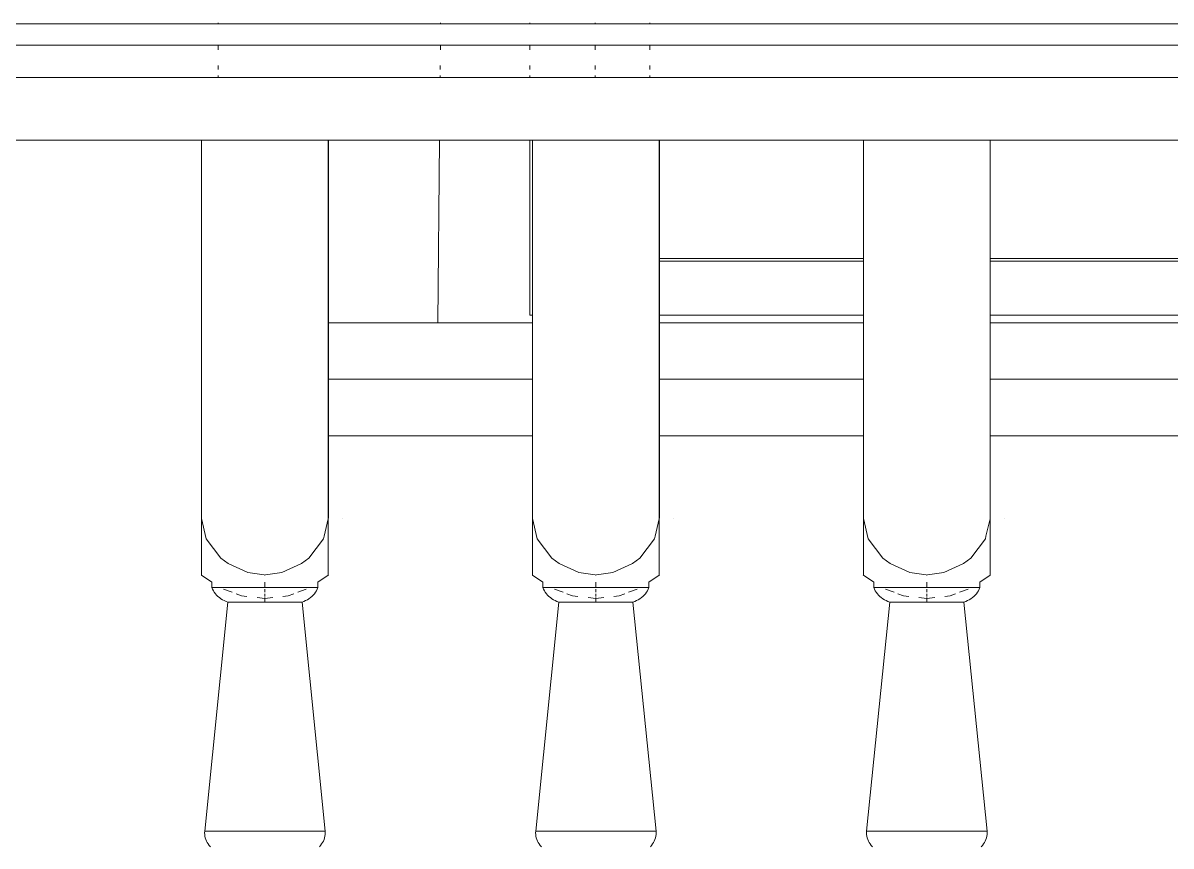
# Model space of a CAD drawing. Header units: inches. Extents: x 16.2 to 49.2, y 7.1 to 20.7.
# Drawn here: x 32.815 to 33.436, y 16.178 to 16.624 of the extents above; entities that cross this region are included whole.
import ezdxf

# ---------------------------------------------------------------- set-up
doc = ezdxf.new("R2010")
doc.units = ezdxf.units.IN
doc.header["$MEASUREMENT"] = 0
doc.layers.add('0inne_gulv', color=252, linetype='Continuous', lineweight=13)

# ---------------------------------------------------------------- blocks, each defined once
blk = doc.blocks.new('DEREK SMALL HOUSE fr')
for p, q in [((-2.10617, -1.57586), (-0.79627, -1.57586)), ((-0.79627, -1.57586), (-0.79627, -1.57547)), ((-0.79627, -1.57586), (-0.67584, -1.57586)), ((-0.67584, -1.57547), (-0.67584, -1.57586)), ((-0.67584, -1.57586), (-0.62759, -1.57586)), ((-0.62759, -1.57547), (-0.62759, -1.57586)), ((-0.62759, -1.57586), (-0.59224, -1.57586)), ((-0.59224, -1.57547), (-0.59224, -1.57586)), ((-0.59224, -1.57586), (-0.59215, -1.57586)), ((-0.59215, -1.57547), (-0.59215, -1.57586)), ((-0.59215, -1.57586), (-0.56264, -1.57586)), ((-0.56264, -1.57586), (-0.56264, -1.57547)), ((-0.56264, -1.57586), (-0.26286, -1.57586)), ((-2.10617, -1.58755), (0.44335, -1.58755)), ((-0.79627, -1.5901), (-0.79627, -1.58785)), ((-0.67595, -1.58785), (-0.67597, -1.5901)), ((-0.62759, -1.58785), (-0.62759, -1.5901)), ((-0.59224, -1.58785), (-0.59224, -1.5901)), ((-0.59215, -1.58785), (-0.59215, -1.5901)), ((-0.56264, -1.5901), (-0.56264, -1.58785)), ((-0.79627, -1.60063), (-0.79627, -1.59852)), ((-0.67605, -1.59852), (-0.67607, -1.60063)), ((-0.62759, -1.59852), (-0.62759, -1.60063)), ((-0.59224, -1.59852), (-0.59224, -1.60063)), ((-0.59215, -1.59852), (-0.59215, -1.60063)), ((-0.56264, -1.60063), (-0.56264, -1.59852)), ((-2.10617, -1.60499), (-0.79627, -1.60499)), ((-0.79627, -1.60499), (-0.79627, -1.60382)), ((-0.79627, -1.60499), (-0.67611, -1.60499)), ((-0.6761, -1.60382), (-0.67611, -1.60499)), ((-0.67611, -1.60499), (-0.62759, -1.60499)), ((-0.62759, -1.60382), (-0.62759, -1.60499)), ((-0.62759, -1.60499), (-0.59224, -1.60499)), ((-0.59224, -1.60382), (-0.59224, -1.60499)), ((-0.59224, -1.60499), (-0.59215, -1.60499)), ((-0.59215, -1.60382), (-0.59215, -1.60499)), ((-0.59215, -1.60499), (-0.56264, -1.60499)), ((-0.56264, -1.60499), (-0.56264, -1.60382)), ((-0.56264, -1.60499), (-0.26286, -1.60499)), ((-0.91573, -1.63888), (-0.80524, -1.63888)), ((-0.91567, -1.63888), (-0.80524, -1.63888)), ((-0.80524, -1.63888), (-0.73663, -1.63888)), ((-0.80524, -1.63888), (-0.80524, -1.84371)), ((-0.73663, -1.63888), (-0.73658, -1.63888)), ((-0.73663, -1.73773), (-0.73663, -1.63888)), ((-0.73663, -1.63888), (-0.62615, -1.63888)), ((-0.73658, -1.63888), (-0.67643, -1.63888)), ((-0.73658, -1.73773), (-0.73658, -1.63888)), ((-0.73658, -1.84342), (-0.73658, -1.63888)), ((-0.67643, -1.63888), (-0.67737, -1.73773)), ((-0.67643, -1.63888), (-0.62759, -1.63888)), ((-0.62759, -1.63888), (-0.62759, -1.73357)), ((-0.62759, -1.63888), (-0.62615, -1.63888)), ((-0.62615, -1.73357), (-0.62615, -1.63888)), ((-0.62615, -1.63888), (-0.55754, -1.63888)), ((-0.55754, -1.63888), (-0.55748, -1.63888)), ((-0.55754, -1.7029), (-0.55754, -1.63888)), ((-0.55754, -1.63888), (-0.44706, -1.63888)), ((-0.55748, -1.63888), (-0.44706, -1.63888)), ((-0.55748, -1.7029), (-0.55748, -1.63888)), ((-0.55748, -1.84342), (-0.55748, -1.63888)), ((-0.44706, -1.7029), (-0.44706, -1.63888)), ((-0.44706, -1.63888), (-0.37844, -1.63888)), ((-0.37844, -1.63888), (-0.37839, -1.63888)), ((-0.37844, -1.7029), (-0.37844, -1.63888)), ((-0.37844, -1.63888), (-0.26796, -1.63888)), ((-0.37839, -1.63888), (-0.26796, -1.63888)), ((-0.37839, -1.7029), (-0.37839, -1.63888)), ((-0.37839, -1.84342), (-0.37839, -1.63888)), ((-0.55754, -1.7029), (-0.55748, -1.7029)), ((-0.55754, -1.70432), (-0.55754, -1.7029)), ((-0.55754, -1.70432), (-0.55748, -1.70432)), ((-0.55754, -1.73357), (-0.55754, -1.70432)), ((-0.55748, -1.7029), (-0.44706, -1.7029)), ((-0.55748, -1.70432), (-0.55748, -1.7029)), ((-0.55748, -1.70432), (-0.44706, -1.70432)), ((-0.55748, -1.73357), (-0.55748, -1.70432)), ((-0.44706, -1.70432), (-0.44706, -1.7029)), ((-0.44706, -1.73357), (-0.44706, -1.70432)), ((-0.37844, -1.7029), (-0.37839, -1.7029)), ((-0.37844, -1.70432), (-0.37844, -1.7029)), ((-0.37844, -1.70432), (-0.37839, -1.70432)), ((-0.37844, -1.73357), (-0.37844, -1.70432)), ((-0.37839, -1.7029), (-0.26796, -1.7029)), ((-0.37839, -1.70432), (-0.37839, -1.7029)), ((-0.37839, -1.70432), (-0.26796, -1.70432)), ((-0.37839, -1.73357), (-0.37839, -1.70432)), ((-0.73663, -1.73773), (-0.73658, -1.73773)), ((-0.73663, -1.76834), (-0.73663, -1.73773)), ((-0.73658, -1.73773), (-0.67737, -1.73773)), ((-0.73658, -1.76834), (-0.73658, -1.73773)), ((-0.67737, -1.73773), (-0.62615, -1.73773)), ((-0.62759, -1.73357), (-0.62615, -1.73357)), ((-0.62615, -1.73773), (-0.62615, -1.73357)), ((-0.62615, -1.76834), (-0.62615, -1.73773)), ((-0.55754, -1.73357), (-0.55748, -1.73357)), ((-0.55754, -1.73773), (-0.55754, -1.73357)), ((-0.55754, -1.73773), (-0.55748, -1.73773)), ((-0.55754, -1.76834), (-0.55754, -1.73773)), ((-0.55748, -1.73357), (-0.44706, -1.73357)), ((-0.55748, -1.73773), (-0.55748, -1.73357)), ((-0.55748, -1.73773), (-0.44706, -1.73773)), ((-0.55748, -1.76834), (-0.55748, -1.73773)), ((-0.44706, -1.73773), (-0.44706, -1.73357)), ((-0.44706, -1.76834), (-0.44706, -1.73773)), ((-0.37844, -1.73357), (-0.37839, -1.73357)), ((-0.37844, -1.73773), (-0.37844, -1.73357)), ((-0.37844, -1.73773), (-0.37839, -1.73773)), ((-0.37844, -1.76834), (-0.37844, -1.73773)), ((-0.37839, -1.73357), (-0.26796, -1.73357)), ((-0.37839, -1.73773), (-0.37839, -1.73357)), ((-0.37839, -1.73773), (-0.26796, -1.73773)), ((-0.37839, -1.76834), (-0.37839, -1.73773)), ((-0.73663, -1.76834), (-0.73658, -1.76834)), ((-0.73663, -1.79894), (-0.73663, -1.76834)), ((-0.73658, -1.76834), (-0.62615, -1.76834)), ((-0.73658, -1.79894), (-0.73658, -1.76834)), ((-0.62615, -1.79894), (-0.62615, -1.76834)), ((-0.55754, -1.76834), (-0.55748, -1.76834)), ((-0.55754, -1.79894), (-0.55754, -1.76834)), ((-0.55748, -1.76834), (-0.44706, -1.76834)), ((-0.55748, -1.79894), (-0.55748, -1.76834)), ((-0.44706, -1.79894), (-0.44706, -1.76834)), ((-0.37844, -1.76834), (-0.37839, -1.76834)), ((-0.37844, -1.79894), (-0.37844, -1.76834)), ((-0.37839, -1.76834), (-0.26796, -1.76834)), ((-0.37839, -1.79894), (-0.37839, -1.76834)), ((-0.73663, -1.79894), (-0.73658, -1.79894)), ((-0.73663, -1.84342), (-0.73663, -1.79894)), ((-0.73658, -1.79894), (-0.62615, -1.79894)), ((-0.73658, -1.84342), (-0.73658, -1.79894)), ((-0.62615, -1.79894), (-0.62615, -1.84371)), ((-0.55754, -1.79894), (-0.55748, -1.79894)), ((-0.55754, -1.84342), (-0.55754, -1.79894)), ((-0.55748, -1.79894), (-0.44706, -1.79894)), ((-0.55748, -1.84342), (-0.55748, -1.79894)), ((-0.44706, -1.79894), (-0.44706, -1.84371)), ((-0.37844, -1.79894), (-0.37839, -1.79894)), ((-0.37844, -1.84342), (-0.37844, -1.79894)), ((-0.37839, -1.79894), (-0.26796, -1.79894)), ((-0.37839, -1.84342), (-0.37839, -1.79894)), ((-0.80262, -1.85467), (-0.80524, -1.84371)), ((-0.80524, -1.87426), (-0.80524, -1.84371)), ((-0.73663, -1.8438), (-0.73893, -1.85321)), ((-0.73663, -1.84342), (-0.73665, -1.84349)), ((-0.73663, -1.84346), (-0.73665, -1.84349)), ((-0.73665, -1.84349), (-0.73663, -1.84361)), ((-0.73658, -1.84342), (-0.73663, -1.84342)), ((-0.73663, -1.84346), (-0.73663, -1.84342)), ((-0.73663, -1.84359), (-0.73663, -1.84342)), ((-0.73658, -1.84342), (-0.73663, -1.84342)), ((-0.73663, -1.84366), (-0.73663, -1.84359)), ((-0.73663, -1.84361), (-0.73663, -1.84366)), ((-0.73663, -1.84371), (-0.73663, -1.84366)), ((-0.73663, -1.8438), (-0.73663, -1.84371)), ((-0.73663, -1.87426), (-0.73663, -1.8438)), ((-0.73661, -1.84342), (-0.73658, -1.84342)), ((-0.7289, -1.84342), (-0.72887, -1.84342)), ((-0.62352, -1.85467), (-0.62615, -1.84371)), ((-0.62615, -1.87426), (-0.62615, -1.84371)), ((-0.55754, -1.8438), (-0.55983, -1.85321)), ((-0.55754, -1.84342), (-0.55755, -1.84349)), ((-0.55754, -1.84346), (-0.55755, -1.84349)), ((-0.55755, -1.84349), (-0.55754, -1.84361)), ((-0.55748, -1.84342), (-0.55754, -1.84342)), ((-0.55754, -1.84346), (-0.55754, -1.84342)), ((-0.55754, -1.84359), (-0.55754, -1.84342)), ((-0.55748, -1.84342), (-0.55754, -1.84342)), ((-0.55754, -1.84366), (-0.55754, -1.84359)), ((-0.55754, -1.84361), (-0.55754, -1.84366)), ((-0.55754, -1.84371), (-0.55754, -1.84366)), ((-0.55754, -1.8438), (-0.55754, -1.84371)), ((-0.55754, -1.87426), (-0.55754, -1.8438)), ((-0.55751, -1.84342), (-0.55748, -1.84342)), ((-0.5498, -1.84342), (-0.54977, -1.84342)), ((-0.44443, -1.85467), (-0.44706, -1.84371)), ((-0.44706, -1.87426), (-0.44706, -1.84371)), ((-0.37844, -1.8438), (-0.38074, -1.85321)), ((-0.37844, -1.84342), (-0.37846, -1.84349)), ((-0.37844, -1.84346), (-0.37846, -1.84349)), ((-0.37846, -1.84349), (-0.37844, -1.84361)), ((-0.37839, -1.84342), (-0.37844, -1.84342)), ((-0.37844, -1.84346), (-0.37844, -1.84342)), ((-0.37844, -1.84359), (-0.37844, -1.84342)), ((-0.37839, -1.84342), (-0.37844, -1.84342)), ((-0.37844, -1.84366), (-0.37844, -1.84359)), ((-0.37844, -1.84361), (-0.37844, -1.84366)), ((-0.37844, -1.84371), (-0.37844, -1.84366)), ((-0.37844, -1.8438), (-0.37844, -1.84371)), ((-0.37844, -1.87426), (-0.37844, -1.8438)), ((-0.37842, -1.84342), (-0.37839, -1.84342)), ((-0.37071, -1.84342), (-0.37068, -1.84342)), ((-0.80262, -1.85467), (-0.79473, -1.86519)), ((-0.73927, -1.85467), (-0.74716, -1.86519)), ((-0.73893, -1.85321), (-0.73927, -1.85467)), ((-0.62352, -1.85467), (-0.61564, -1.86519)), ((-0.56018, -1.85467), (-0.56806, -1.86519)), ((-0.55983, -1.85321), (-0.56018, -1.85467)), ((-0.44443, -1.85467), (-0.43654, -1.86519)), ((-0.38108, -1.85467), (-0.38897, -1.86519)), ((-0.38074, -1.85321), (-0.38108, -1.85467)), ((-0.73663, -1.85758), (-0.73658, -1.85758)), ((-0.55754, -1.85758), (-0.55748, -1.85758)), ((-0.37844, -1.85758), (-0.37839, -1.85758)), ((-0.79473, -1.86519), (-0.79076, -1.86804)), ((-0.79076, -1.86804), (-0.78014, -1.87285)), ((-0.75113, -1.86804), (-0.76175, -1.87285)), ((-0.75113, -1.86804), (-0.74716, -1.86519)), ((-0.61564, -1.86519), (-0.61166, -1.86804)), ((-0.61166, -1.86804), (-0.60105, -1.87285)), ((-0.57203, -1.86804), (-0.58265, -1.87285)), ((-0.57203, -1.86804), (-0.56806, -1.86519)), ((-0.43654, -1.86519), (-0.43257, -1.86804)), ((-0.43257, -1.86804), (-0.42195, -1.87285)), ((-0.39294, -1.86804), (-0.40356, -1.87285)), ((-0.39294, -1.86804), (-0.38897, -1.86519)), ((-0.80531, -1.87422), (-0.80524, -1.87426)), ((-0.80524, -1.87426), (-0.79962, -1.87815)), ((-0.77125, -1.87422), (-0.78014, -1.87285)), ((-0.77094, -1.87425), (-0.77125, -1.87422)), ((-0.77094, -1.87425), (-0.77064, -1.87422)), ((-0.77094, -1.87425), (-0.77094, -1.87422)), ((-0.76175, -1.87285), (-0.77064, -1.87422)), ((-0.7422, -1.8781), (-0.73663, -1.87426)), ((-0.73663, -1.87426), (-0.73658, -1.87422)), ((-0.62621, -1.87422), (-0.62615, -1.87426)), ((-0.62615, -1.87426), (-0.62053, -1.87815)), ((-0.59215, -1.87422), (-0.60105, -1.87285)), ((-0.59185, -1.87425), (-0.59215, -1.87422)), ((-0.59185, -1.87425), (-0.59155, -1.87422)), ((-0.59185, -1.87425), (-0.59185, -1.87422)), ((-0.58265, -1.87285), (-0.59155, -1.87422)), ((-0.5631, -1.8781), (-0.55754, -1.87426)), ((-0.55754, -1.87426), (-0.55749, -1.87422)), ((-0.44712, -1.87422), (-0.44706, -1.87426)), ((-0.44706, -1.87426), (-0.44143, -1.87815)), ((-0.41306, -1.87422), (-0.42195, -1.87285)), ((-0.41275, -1.87425), (-0.41306, -1.87422)), ((-0.41275, -1.87425), (-0.41245, -1.87422)), ((-0.41275, -1.87425), (-0.41275, -1.87422)), ((-0.40356, -1.87285), (-0.41245, -1.87422)), ((-0.38401, -1.8781), (-0.37844, -1.87426)), ((-0.37844, -1.87426), (-0.37839, -1.87422)), ((-0.79962, -1.87815), (-0.79962, -1.881)), ((-0.79962, -1.881), (-0.79926, -1.8819)), ((-0.79962, -1.881), (-0.77091, -1.881)), ((-0.79926, -1.8819), (-0.79881, -1.88277)), ((-0.79327, -1.8819), (-0.78869, -1.8836)), ((-0.77091, -1.87813), (-0.77091, -1.881)), ((-0.77091, -1.881), (-0.7422, -1.881)), ((-0.77091, -1.8836), (-0.77091, -1.8819)), ((-0.75319, -1.8836), (-0.74862, -1.8819)), ((-0.74256, -1.8819), (-0.743, -1.88277)), ((-0.7422, -1.881), (-0.74256, -1.8819)), ((-0.7422, -1.8781), (-0.7422, -1.881)), ((-0.62053, -1.87815), (-0.62053, -1.881)), ((-0.62053, -1.881), (-0.62016, -1.8819)), ((-0.62053, -1.881), (-0.59181, -1.881)), ((-0.62016, -1.8819), (-0.61972, -1.88277)), ((-0.61417, -1.8819), (-0.6096, -1.8836)), ((-0.59181, -1.87813), (-0.59181, -1.881)), ((-0.59181, -1.881), (-0.5631, -1.881)), ((-0.59181, -1.8836), (-0.59181, -1.8819)), ((-0.5741, -1.8836), (-0.56952, -1.8819)), ((-0.56347, -1.8819), (-0.56391, -1.88277)), ((-0.5631, -1.881), (-0.56347, -1.8819)), ((-0.5631, -1.8781), (-0.5631, -1.881)), ((-0.44143, -1.87815), (-0.44143, -1.881)), ((-0.44143, -1.881), (-0.44107, -1.8819)), ((-0.44143, -1.881), (-0.41272, -1.881)), ((-0.44107, -1.8819), (-0.44063, -1.88277)), ((-0.43508, -1.8819), (-0.4305, -1.8836)), ((-0.41272, -1.87813), (-0.41272, -1.881)), ((-0.41272, -1.881), (-0.38401, -1.881)), ((-0.41272, -1.8836), (-0.41272, -1.8819)), ((-0.39501, -1.8836), (-0.39043, -1.8819)), ((-0.38437, -1.8819), (-0.38481, -1.88277)), ((-0.38401, -1.881), (-0.38437, -1.8819)), ((-0.38401, -1.8781), (-0.38401, -1.881)), ((-0.79881, -1.88277), (-0.7983, -1.8836)), ((-0.7983, -1.8836), (-0.79771, -1.8844)), ((-0.79771, -1.8844), (-0.79706, -1.88515)), ((-0.79706, -1.88515), (-0.79634, -1.88586)), ((-0.79634, -1.88586), (-0.79557, -1.88651)), ((-0.79557, -1.88651), (-0.79474, -1.88711)), ((-0.79474, -1.88711), (-0.79386, -1.88765)), ((-0.79386, -1.88765), (-0.79293, -1.88812)), ((-0.79293, -1.88812), (-0.79197, -1.88853)), ((-0.79197, -1.88853), (-0.79098, -1.88887)), ((-0.78655, -1.8844), (-0.78355, -1.88552)), ((-0.78355, -1.88552), (-0.78068, -1.88586)), ((-0.77518, -1.88651), (-0.77098, -1.88701)), ((-0.77091, -1.88586), (-0.77091, -1.8844)), ((-0.77091, -1.88701), (-0.77091, -1.88651)), ((-0.77091, -1.88887), (-0.77091, -1.88701)), ((-0.7709, -1.88701), (-0.7667, -1.88651)), ((-0.7612, -1.88586), (-0.75834, -1.88552)), ((-0.75834, -1.88552), (-0.75533, -1.8844)), ((-0.74985, -1.88853), (-0.75084, -1.88887)), ((-0.74888, -1.88812), (-0.74985, -1.88853)), ((-0.74796, -1.88765), (-0.74888, -1.88812)), ((-0.74708, -1.88711), (-0.74796, -1.88765)), ((-0.74625, -1.88651), (-0.74708, -1.88711)), ((-0.74547, -1.88586), (-0.74625, -1.88651)), ((-0.74476, -1.88515), (-0.74547, -1.88586)), ((-0.7441, -1.8844), (-0.74476, -1.88515)), ((-0.74352, -1.8836), (-0.7441, -1.8844)), ((-0.743, -1.88277), (-0.74352, -1.8836)), ((-0.61972, -1.88277), (-0.61921, -1.8836)), ((-0.61921, -1.8836), (-0.61862, -1.8844)), ((-0.61862, -1.8844), (-0.61797, -1.88515)), ((-0.61797, -1.88515), (-0.61725, -1.88586)), ((-0.61725, -1.88586), (-0.61647, -1.88651)), ((-0.61647, -1.88651), (-0.61564, -1.88711)), ((-0.61564, -1.88711), (-0.61476, -1.88765)), ((-0.61476, -1.88765), (-0.61384, -1.88812)), ((-0.61384, -1.88812), (-0.61288, -1.88853)), ((-0.61288, -1.88853), (-0.61188, -1.88887)), ((-0.60746, -1.8844), (-0.60445, -1.88552)), ((-0.60445, -1.88552), (-0.60159, -1.88586)), ((-0.59609, -1.88651), (-0.59189, -1.88701)), ((-0.59181, -1.88586), (-0.59181, -1.8844)), ((-0.59181, -1.88701), (-0.58761, -1.88651)), ((-0.59181, -1.88701), (-0.59181, -1.88651)), ((-0.59181, -1.88887), (-0.59181, -1.88701)), ((-0.58211, -1.88586), (-0.57924, -1.88552)), ((-0.57924, -1.88552), (-0.57624, -1.8844)), ((-0.57075, -1.88853), (-0.57175, -1.88887)), ((-0.56979, -1.88812), (-0.57075, -1.88853)), ((-0.56887, -1.88765), (-0.56979, -1.88812)), ((-0.56799, -1.88711), (-0.56887, -1.88765)), ((-0.56716, -1.88651), (-0.56799, -1.88711)), ((-0.56638, -1.88586), (-0.56716, -1.88651)), ((-0.56566, -1.88515), (-0.56638, -1.88586)), ((-0.56501, -1.8844), (-0.56566, -1.88515)), ((-0.56442, -1.8836), (-0.56501, -1.8844)), ((-0.56391, -1.88277), (-0.56442, -1.8836)), ((-0.44063, -1.88277), (-0.44011, -1.8836)), ((-0.44011, -1.8836), (-0.43952, -1.8844)), ((-0.43952, -1.8844), (-0.43887, -1.88515)), ((-0.43887, -1.88515), (-0.43815, -1.88586)), ((-0.43815, -1.88586), (-0.43738, -1.88651)), ((-0.43738, -1.88651), (-0.43655, -1.88711)), ((-0.43655, -1.88711), (-0.43567, -1.88765)), ((-0.43567, -1.88765), (-0.43474, -1.88812)), ((-0.43474, -1.88812), (-0.43378, -1.88853)), ((-0.43378, -1.88853), (-0.43279, -1.88887)), ((-0.42836, -1.8844), (-0.42536, -1.88552)), ((-0.42536, -1.88552), (-0.42249, -1.88586)), ((-0.41699, -1.88651), (-0.41279, -1.88701)), ((-0.41272, -1.88586), (-0.41272, -1.8844)), ((-0.41272, -1.88701), (-0.41272, -1.88651)), ((-0.41272, -1.88887), (-0.41272, -1.88701)), ((-0.41271, -1.88701), (-0.40851, -1.88651)), ((-0.40302, -1.88586), (-0.40015, -1.88552)), ((-0.40015, -1.88552), (-0.39715, -1.8844)), ((-0.39166, -1.88853), (-0.39265, -1.88887)), ((-0.3907, -1.88812), (-0.39166, -1.88853)), ((-0.38977, -1.88765), (-0.3907, -1.88812)), ((-0.38889, -1.88711), (-0.38977, -1.88765)), ((-0.38806, -1.88651), (-0.38889, -1.88711)), ((-0.38729, -1.88586), (-0.38806, -1.88651)), ((-0.38657, -1.88515), (-0.38729, -1.88586)), ((-0.38591, -1.8844), (-0.38657, -1.88515)), ((-0.38533, -1.8836), (-0.38591, -1.8844)), ((-0.38481, -1.88277), (-0.38533, -1.8836)), ((-0.79098, -1.88887), (-0.80351, -2.01288)), ((-0.75084, -1.88887), (-0.79098, -1.88887)), ((-0.75084, -1.88887), (-0.73831, -2.01288)), ((-0.61188, -1.88887), (-0.62441, -2.01288)), ((-0.57175, -1.88887), (-0.61188, -1.88887)), ((-0.57175, -1.88887), (-0.55921, -2.01288)), ((-0.43279, -1.88887), (-0.44532, -2.01288)), ((-0.39265, -1.88887), (-0.43279, -1.88887)), ((-0.39265, -1.88887), (-0.38012, -2.01288)), ((-0.80351, -2.01288), (-0.80354, -2.01379)), ((-0.80354, -2.01379), (-0.80349, -2.0147)), ((-0.80351, -2.01288), (-0.73831, -2.01288)), ((-0.80349, -2.0147), (-0.80337, -2.0156)), ((-0.80337, -2.0156), (-0.80316, -2.0165)), ((-0.80316, -2.0165), (-0.80288, -2.01737)), ((-0.80288, -2.01737), (-0.80251, -2.01822)), ((-0.80251, -2.01822), (-0.80208, -2.01904)), ((-0.7393, -2.01822), (-0.73974, -2.01904)), ((-0.73894, -2.01737), (-0.7393, -2.01822)), ((-0.73866, -2.0165), (-0.73894, -2.01737)), ((-0.73845, -2.0156), (-0.73866, -2.0165)), ((-0.73832, -2.0147), (-0.73845, -2.0156)), ((-0.73828, -2.01379), (-0.73832, -2.0147)), ((-0.73831, -2.01288), (-0.73828, -2.01379)), ((-0.62441, -2.01288), (-0.62445, -2.01379)), ((-0.62445, -2.01379), (-0.6244, -2.0147)), ((-0.62441, -2.01288), (-0.55921, -2.01288)), ((-0.6244, -2.0147), (-0.62427, -2.0156)), ((-0.62427, -2.0156), (-0.62407, -2.0165)), ((-0.62407, -2.0165), (-0.62378, -2.01737)), ((-0.62378, -2.01737), (-0.62342, -2.01822)), ((-0.62342, -2.01822), (-0.62298, -2.01904)), ((-0.56021, -2.01822), (-0.56064, -2.01904)), ((-0.55985, -2.01737), (-0.56021, -2.01822)), ((-0.55956, -2.0165), (-0.55985, -2.01737)), ((-0.55936, -2.0156), (-0.55956, -2.0165)), ((-0.55923, -2.0147), (-0.55936, -2.0156)), ((-0.55918, -2.01379), (-0.55923, -2.0147)), ((-0.55921, -2.01288), (-0.55918, -2.01379)), ((-0.44532, -2.01288), (-0.44535, -2.01379)), ((-0.44535, -2.01379), (-0.44531, -2.0147)), ((-0.44532, -2.01288), (-0.38012, -2.01288)), ((-0.44531, -2.0147), (-0.44518, -2.0156)), ((-0.44518, -2.0156), (-0.44497, -2.0165)), ((-0.44497, -2.0165), (-0.44469, -2.01737)), ((-0.44469, -2.01737), (-0.44433, -2.01822)), ((-0.44433, -2.01822), (-0.44389, -2.01904)), ((-0.38111, -2.01822), (-0.38155, -2.01904)), ((-0.38075, -2.01737), (-0.38111, -2.01822)), ((-0.38047, -2.0165), (-0.38075, -2.01737)), ((-0.38026, -2.0156), (-0.38047, -2.0165)), ((-0.38013, -2.0147), (-0.38026, -2.0156)), ((-0.38009, -2.01379), (-0.38013, -2.0147)), ((-0.38012, -2.01288), (-0.38009, -2.01379)), ((-0.80208, -2.01904), (-0.80157, -2.01983)), ((-0.80157, -2.01983), (-0.801, -2.02059)), ((-0.801, -2.02059), (-0.80036, -2.02129)), ((-0.74082, -2.02059), (-0.74146, -2.02129)), ((-0.74024, -2.01983), (-0.74082, -2.02059)), ((-0.73974, -2.01904), (-0.74024, -2.01983)), ((-0.62298, -2.01904), (-0.62248, -2.01983)), ((-0.62248, -2.01983), (-0.6219, -2.02059)), ((-0.6219, -2.02059), (-0.62127, -2.02129)), ((-0.56172, -2.02059), (-0.56236, -2.02129)), ((-0.56115, -2.01983), (-0.56172, -2.02059)), ((-0.56064, -2.01904), (-0.56115, -2.01983)), ((-0.44389, -2.01904), (-0.44338, -2.01983)), ((-0.44338, -2.01983), (-0.44281, -2.02059)), ((-0.44281, -2.02059), (-0.44217, -2.02129)), ((-0.38263, -2.02059), (-0.38327, -2.02129)), ((-0.38206, -2.01983), (-0.38263, -2.02059)), ((-0.38155, -2.01904), (-0.38206, -2.01983))]:
    blk.add_line(p, q)

msp = doc.modelspace()

# ---------------------------------------------------------------- block references
at = {"layer": '0inne_gulv'}
msp.add_blockref('DEREK SMALL HOUSE fr', (33.7165, 18.19939), dxfattribs=at)

doc.saveas('drawing.dxf')
